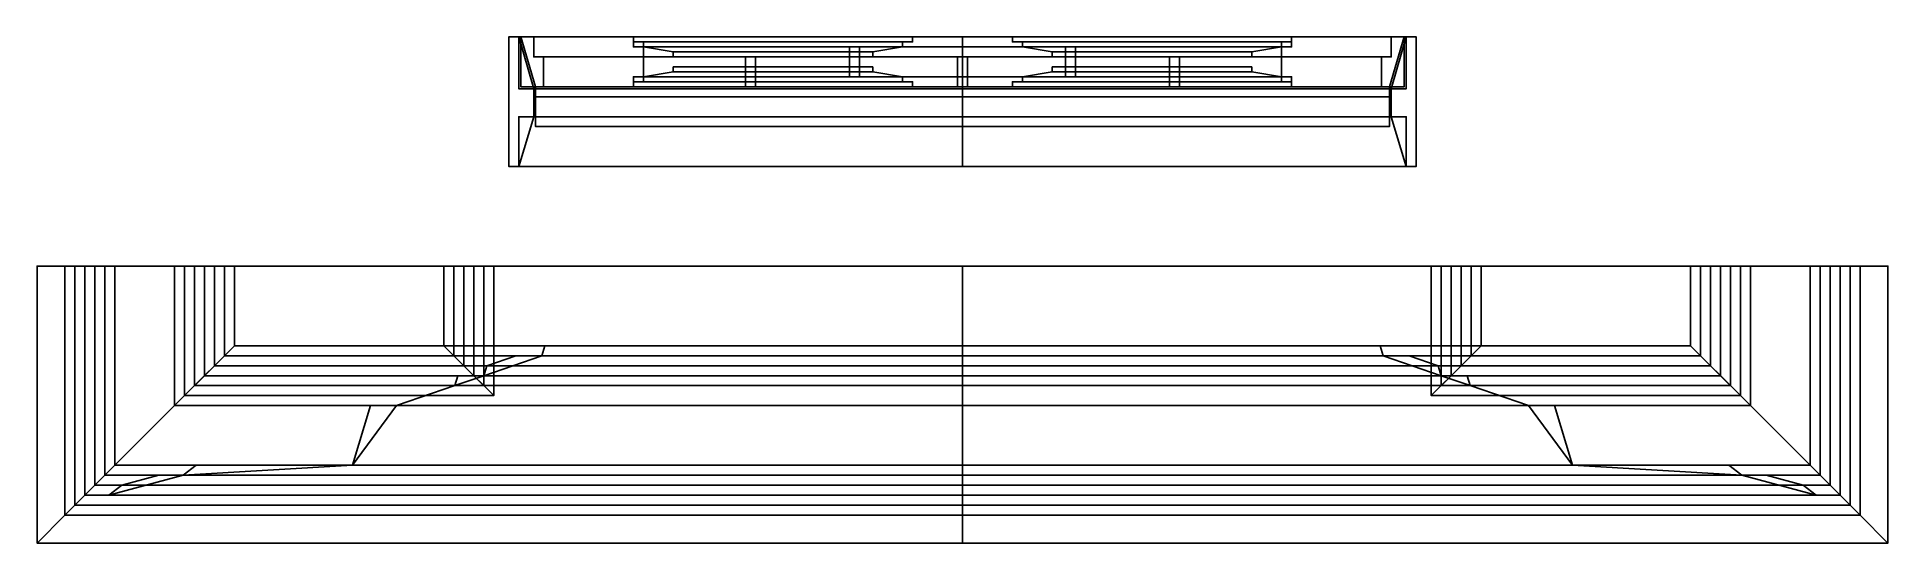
# Model space of a CAD drawing. Extents: x -0.47 to 1.38, y -0.53 to -0.02.
import ezdxf

# ---------------------------------------------------------------- set-up
doc = ezdxf.new("R2010")
doc.units = 0

msp = doc.modelspace()

# ---------------------------------------------------------------- meshes
mesh = msp.add_polyface()
corners = [(-0.335, -0.25, 2.925), (-0.395, -0.25, 2.985), (1.305, -0.25, 2.985), (1.245, -0.25, 2.925), (-0.405, -0.25, 2.995), (1.315, -0.25, 2.995), (-0.275, -0.25, 2.865), (-0.285, -0.25, 2.875), (1.195, -0.25, 2.875), (1.185, -0.25, 2.865), (-0.395, -0.45, 2.925), (-0.335, -0.39, 2.925), (1.245, -0.39, 2.925), (1.305, -0.45, 2.925), (-0.415, -0.25, 3.005), (1.325, -0.25, 3.005), (-0.275, -0.25, 2.675), (1.185, -0.25, 2.675), (-0.395, -0.45, 2.985), (1.305, -0.45, 2.985), (-0.425, -0.25, 3.015), (1.335, -0.25, 3.015), (-0.275, -0.25, 2.665), (1.185, -0.25, 2.665), (-0.405, -0.46, 2.985), (1.315, -0.46, 2.985), (-0.405, -0.46, 2.995), (1.315, -0.46, 2.995), (-0.415, -0.47, 3.005), (1.325, -0.47, 3.005), (-0.445, -0.25, 3.046), (1.355, -0.25, 3.046), (-0.285, -0.34, 2.865), (-0.275, -0.33, 2.865), (1.185, -0.33, 2.865), (1.195, -0.34, 2.865), (-0.275, -0.33, 2.675), (1.185, -0.33, 2.675), (-0.015, -0.25, 2.575), (0.925, -0.25, 2.575), (-0.425, -0.48, 3.005), (1.335, -0.48, 3.005), (-0.473, -0.25, 3.056), (1.383, -0.25, 3.056), (-0.285, -0.34, 2.675), (1.195, -0.34, 2.675), (-0.015, -0.33, 2.575), (0.925, -0.33, 2.575), (1.3109, -0.48, 3.015), (-0.4009, -0.48, 3.015), (1.2365, -0.46, 3.0175), (-0.3265, -0.46, 3.0175), (1.0667, -0.45, 3.0187), (-0.1567, -0.45, 3.0187), (1.0225, -0.39, 3.0262), (-0.1125, -0.39, 3.0262), (0.9642, -0.37, 3.0287), (-0.0542, -0.37, 3.0287), (0.935, -0.36, 3.03), (-0.025, -0.36, 3.03), (0.455, -0.39, 3.2613), (0.455, -0.37, 3.2397), (0.455, -0.45, 3.2721), (-0.1386, -0.39, 3.0262), (0.455, -0.39, 3.2721), (0.8768, -0.34, 3.0325), (0.0333, -0.34, 3.0325), (-0.0512, -0.36, 3.03), (0.455, -0.36, 3.2397), (0.455, -0.36, 3.2288), (0.455, -0.34, 3.2072), (0.0363, -0.33, 3.0338), (0.455, -0.33, 3.2072), (-0.022, -0.35, 3.0313), (0.455, -0.35, 3.2288), (0.455, -0.34, 3.218), (0.0071, -0.34, 3.0325), (0, -0.15, 2.545), (0.455, -0.15, 2.545), (0.455, -0.02, 2.545), (0, -0.02, 2.545), (0.01, -0.15, 0.025), (0.9, -0.15, 0.025), (0.885, -0.1, 0.025), (0.025, -0.1, 0.025), (0.01, -0.15, 2.535), (0.455, -0.15, 2.535), (0.01, -0.1, 2.535), (0.455, -0.1, 2.535), (0.025, -0.072, 2.055), (0.455, -0.072, 2.055), (0.455, -0.1, 2.055), (0.025, -0.1, 2.055), (0.455, -0.1, 2.105), (0.025, -0.1, 2.105), (0.025, -0.1, 2.52), (0.455, -0.1, 2.52), (0.455, -0.07, 2.105), (0.025, -0.07, 2.105), (0.025, -0.07, 2.52), (0.455, -0.07, 2.52)]
mesh.append_faces([[corners[k] for k in face] for face in [(0, 1, 2, 3), (1, 4, 5, 2), (6, 7, 8, 9), (10, 11, 12, 13), (4, 14, 15, 5), (16, 6, 9, 17), (18, 10, 13, 19), (14, 20, 21, 15), (22, 16, 17, 23), (24, 18, 19, 25), (26, 24, 25, 27), (28, 26, 27, 29), (20, 30, 31, 21), (32, 33, 34, 35), (33, 36, 37, 34), (38, 22, 23, 39), (40, 28, 29, 41), (30, 42, 43, 31), (36, 44, 45, 37), (46, 38, 39, 47), (40, 41, 48, 49), (49, 48, 50, 51), (52, 53, 51, 50), (52, 54, 55, 53), (54, 56, 57, 55), (56, 58, 59, 57), (60, 55, 57, 61), (62, 53, 63, 64), (64, 63, 55, 60), (58, 65, 66, 59), (61, 57, 67, 68), (68, 67, 59, 69), (70, 66, 71, 72), (69, 59, 73, 74), (75, 76, 66, 70), (74, 73, 76, 75), (77, 78, 79, 80), (81, 82, 83, 84), (85, 86, 78, 77), (87, 88, 86, 85), (89, 90, 91, 92), (92, 91, 93, 94), (95, 96, 88, 87), (94, 93, 97, 98), (99, 100, 96, 95)]])
mesh = msp.add_polyface()
corners = [(-0.305, -0.25, 2.895), (-0.335, -0.25, 2.915), (1.245, -0.25, 2.915), (1.215, -0.25, 2.895), (-0.335, -0.25, 2.925), (1.245, -0.25, 2.925), (-0.295, -0.25, 2.885), (1.205, -0.25, 2.885), (-0.285, -0.25, 2.875), (1.195, -0.25, 2.875), (-0.315, -0.37, 2.895), (-0.305, -0.36, 2.895), (1.215, -0.36, 2.895), (1.225, -0.37, 2.895), (-0.335, -0.39, 2.915), (1.245, -0.39, 2.915), (-0.335, -0.39, 2.925), (1.245, -0.39, 2.925), (-0.305, -0.36, 2.885), (1.215, -0.36, 2.885), (-0.295, -0.35, 2.885), (1.205, -0.35, 2.885), (-0.285, -0.34, 2.875), (1.195, -0.34, 2.875), (-0.285, -0.34, 2.865), (1.195, -0.34, 2.865), (-0.473, -0.25, 3.056), (-0.473, -0.25, 3.066), (1.383, -0.25, 3.066), (1.383, -0.25, 3.056), (-0.285, -0.34, 2.675), (-0.285, -0.34, 2.665), (1.195, -0.34, 2.665), (1.195, -0.34, 2.675), (-0.275, -0.33, 2.665), (1.185, -0.33, 2.665), (-0.015, -0.33, 2.575), (0.925, -0.33, 2.575), (0.455, -0.25, 3.4504), (0.455, -0.39, 3.2613), (1.0225, -0.39, 3.0262), (1.0486, -0.39, 3.0262), (0.455, -0.39, 3.2721), (1.0667, -0.45, 3.0187), (0.455, -0.45, 3.2721), (0.455, -0.37, 3.2397), (0.9642, -0.37, 3.0287), (0.455, -0.36, 3.2397), (0.9612, -0.36, 3.03), (0.455, -0.36, 3.2288), (0.935, -0.36, 3.03), (0.0363, -0.33, 3.0338), (0.0333, -0.34, 3.0325), (0.8768, -0.34, 3.0325), (0.8737, -0.33, 3.0338), (0.455, -0.35, 3.2288), (0.932, -0.35, 3.0313), (0.455, -0.34, 3.2072), (0.9029, -0.34, 3.0325), (0.455, -0.34, 3.218), (0.455, -0.33, 3.2072), (0.885, -0.072, 0.025), (0.025, -0.072, 0.025), (0.025, -0.1, 0.025), (0.885, -0.1, 0.025), (0.885, -0.072, 2.055), (0.455, -0.072, 2.055), (0.455, -0.072, 2.07), (0.9, -0.072, 2.07), (0.91, -0.15), (0, -0.15), (0, -0.02), (0.91, -0.02), (0.9, -0.15, 0.025), (0.01, -0.15, 0.025), (0.91, -0.02, 2.545), (0.455, -0.02, 2.545), (0.455, -0.15, 2.545), (0.91, -0.15, 2.545), (0.455, -0.15, 2.535), (0.9, -0.15, 2.535), (0.455, -0.1, 2.535), (0.9, -0.1, 2.535), (0.885, -0.1, 2.055), (0.455, -0.1, 2.055), (0.885, -0.1, 2.105), (0.455, -0.1, 2.105), (0.455, -0.1, 2.52), (0.885, -0.1, 2.52), (0.885, -0.07, 2.105), (0.455, -0.07, 2.105), (0.455, -0.07, 2.52), (0.885, -0.07, 2.52), (0.6725, -0.07, 2.115), (0.6625, -0.07, 2.115), (0.6625, -0.07, 2.51), (0.6725, -0.07, 2.51), (0.027, -0.11, 0.027), (0.027, -0.07, 0.027), (0.883, -0.07, 0.027), (0.883, -0.11, 0.027), (0.027, -0.08, 0.075), (0.883, -0.08, 0.075), (0.883, -0.07, 0.075), (0.027, -0.07, 0.075), (0.027, -0.11, 0.045), (0.883, -0.11, 0.045)]
mesh.append_faces([[corners[k] for k in face] for face in [(0, 1, 2, 3), (1, 4, 5, 2), (6, 0, 3, 7), (8, 6, 7, 9), (10, 11, 12, 13), (14, 10, 13, 15), (16, 14, 15, 17), (11, 18, 19, 12), (18, 20, 21, 19), (20, 22, 23, 21), (22, 24, 25, 23), (26, 27, 28, 29), (30, 31, 32, 33), (31, 34, 35, 32), (34, 36, 37, 35), (38, 28, 27), (39, 40, 41, 42), (42, 41, 43, 44), (45, 46, 40, 39), (47, 48, 46, 45), (49, 50, 48, 47), (51, 52, 53, 54), (55, 56, 50, 49), (57, 53, 58, 59), (59, 58, 56, 55), (60, 54, 53, 57), (60, 51, 54), (61, 62, 63, 64), (65, 66, 67, 68), (69, 70, 71, 72), (70, 69, 73, 74), (75, 76, 77, 78), (78, 77, 79, 80), (80, 79, 81, 82), (83, 84, 66, 65), (85, 86, 84, 83), (82, 81, 87, 88), (89, 90, 86, 85), (88, 87, 91, 92), (93, 94, 90, 89), (92, 91, 95, 96), (97, 98, 99, 100), (101, 102, 103, 104), (105, 106, 102, 101), (106, 105, 97, 100)]])
mesh = msp.add_polyface()
corners = [(-0.275, -0.25, 2.575), (-0.015, -0.25, 2.575), (-0.025, -0.25, 2.565), (-0.315, -0.25, 2.565), (-0.015, -0.25, 2.565), (-0.025, -0.25, 2.535), (-0.035, -0.25, 2.535), (-0.055, -0.25, 2.505), (-0.055, -0.25, 2.495), (-0.065, -0.25, 2.495), (-0.065, -0.25, 2.405), (-0.055, -0.25, 2.405), (-0.055, -0.25, 2.395), (-0.065, -0.25, 2.395), (-0.045, -0.25, 0.13), (-0.035, -0.25, 0.13), (-0.035, -0.25, 0.12), (-0.025, -0.25, 0.07), (-0.015, -0.25, 0.07), (-0.015, -0.25), (0.01, -0.072, 0.025), (0.025, -0.072, 0.025), (0.01, -0.02, 0.025), (0.01, -0.02, 2.07), (0, -0.02), (0, -0.02, 2.08), (0.01, -0.072, 2.07), (0.025, -0.072, 2.055), (0.025, -0.02, 2.105), (0, -0.02, 2.545), (0.025, -0.02, 2.52), (0.025, -0.04, 2.52), (0.025, -0.04, 2.105), (0, -0.15), (0, -0.15, 2.08), (0.01, -0.15, 0.025), (0.01, -0.15, 2.08), (0, -0.15, 2.545), (0.01, -0.1, 0.025), (0.01, -0.1, 2.055), (0.01, -0.15, 2.535), (0.025, -0.1, 0.025), (0.025, -0.1, 2.055), (0.01, -0.1, 2.105), (0.01, -0.1, 2.535), (0.025, -0.1, 2.105), (0.025, -0.1, 2.52), (0.025, -0.07, 2.105), (0.025, -0.07, 2.52), (0.035, -0.07, 2.51), (0.035, -0.07, 2.115), (0.2375, -0.07, 2.51), (0.2375, -0.07, 2.115), (0.035, -0.04, 2.51), (0.035, -0.04, 2.115), (0.2375, -0.04, 2.51), (0.2375, -0.04, 2.115), (0.012, -0.02, 0.027), (0.012, -0.07, 0.075), (0.012, -0.07, 2.068), (0.012, -0.02, 2.068), (0.012, -0.07, 0.027), (0.027, -0.07, 0.027), (0.027, -0.07, 0.075), (0.027, -0.11, 0.045), (0.027, -0.08, 0.075), (0.027, -0.11, 0.027), (0.125, -0.07, 0.225), (0.125, -0.07, 0.62), (0.125, -0.07, 0.82), (0.125, -0.07, 1.895), (0.125, -0.02, 0.82), (0.125, -0.02, 1.895), (0.125, -0.02, 0.62), (0.125, -0.02, 0.225)]
mesh.append_faces([[corners[k] for k in face] for face in [(0, 1, 2, 3), (1, 4, 2), (2, 5, 6), (7, 8, 9), (10, 11, 12, 13), (14, 15, 16), (17, 18, 19), (20, 21, 22), (23, 22, 24, 25), (26, 27, 21, 20), (22, 23, 26, 20), (28, 25, 29, 30), (31, 32, 28, 30), (25, 24, 33, 34), (33, 35, 36, 34), (25, 34, 37, 29), (38, 39, 36, 35), (37, 34, 36, 40), (41, 42, 39, 38), (43, 36, 39), (38, 35, 41), (40, 36, 43, 44), (27, 42, 41, 21), (43, 39, 42, 45), (44, 43, 45, 46), (47, 48, 46, 45), (49, 48, 47, 50), (49, 51, 48), (50, 47, 52), (53, 49, 50, 54), (31, 53, 54, 32), (53, 31, 55), (54, 56, 32), (57, 58, 59, 60), (57, 61, 58), (61, 57, 62), (58, 61, 62, 63), (63, 62, 64, 65), (66, 64, 62), (67, 68, 58), (59, 58, 68, 69), (70, 59, 69), (71, 60, 72), (57, 60, 71, 73), (74, 57, 73)]])
mesh = msp.add_polyface()
corners = [(0, -0.02, 2.08), (0.455, -0.02, 2.08), (0.455, -0.02, 2.07), (0.01, -0.02, 2.07), (0.455, -0.072, 2.07), (0.01, -0.072, 2.07), (0.025, -0.02, 2.105), (0.455, -0.02, 2.105), (0.025, -0.04, 2.105), (0.455, -0.04, 2.105), (0, -0.02, 2.545), (0.455, -0.02, 2.545), (0.455, -0.02, 2.52), (0.025, -0.02, 2.52), (0.455, -0.04, 2.52), (0.025, -0.04, 2.52), (0.2375, -0.07, 2.51), (0.035, -0.07, 2.51), (0.035, -0.04, 2.51), (0.2375, -0.04, 2.51), (0.035, -0.07, 2.115), (0.2375, -0.07, 2.115), (0.2375, -0.04, 2.115), (0.035, -0.04, 2.115), (0.2475, -0.04, 2.115), (0.2475, -0.04, 2.51), (0.2475, -0.07, 2.51), (0.2475, -0.07, 2.115), (0.135, -0.06, 1.53), (0.135, -0.06, 1.185), (0.135, -0.03, 1.185), (0.135, -0.03, 1.53), (0.135, -0.06, 0.83), (0.3417, -0.06, 0.83), (0.3417, -0.03, 0.83), (0.135, -0.03, 0.83), (0.3417, -0.06, 1.185), (0.3417, -0.03, 1.185), (0.125, -0.03, 0.82), (0.125, -0.03, 1.895), (0.3417, -0.03, 1.53), (0.3417, -0.06, 1.53), (0.165, -0.055, 0.265), (0.165, -0.055, 0.58), (0.135, -0.06, 0.61), (0.135, -0.06, 0.235), (0.365, -0.055, 0.58), (0.165, -0.05, 0.58), (0.365, -0.05, 0.58), (0.365, -0.05, 0.265), (0.165, -0.05, 0.265), (0.365, -0.055, 0.265), (0.125, -0.02, 0.82), (0.125, -0.02, 1.895), (0.3417, -0.03, 1.175), (0.3417, -0.06, 1.175), (0.135, -0.06, 1.175), (0.135, -0.03, 1.175), (0.135, -0.03, 1.54), (0.3417, -0.03, 1.54), (0.135, -0.06, 1.54), (0.135, -0.03, 1.885), (0.135, -0.06, 1.885), (0.3417, -0.06, 1.54), (0.405, -0.02, 0.62), (0.125, -0.02, 0.62), (0.3417, -0.03, 1.885), (0.3417, -0.06, 1.885), (0.405, -0.025, 0.62), (0.125, -0.025, 0.62), (0.125, -0.02, 0.225), (0.405, -0.02, 0.225), (0.012, -0.02, 0.027), (0.125, -0.025, 0.225), (0.135, -0.025, 0.61), (0.135, -0.025, 0.235), (0.135, -0.03, 0.61), (0.135, -0.03, 0.235), (0.165, -0.035, 0.58), (0.165, -0.035, 0.265), (0.165, -0.04, 0.58), (0.165, -0.04, 0.265)]
mesh.append_faces([[corners[k] for k in face] for face in [(0, 1, 2, 3), (3, 2, 4, 5), (6, 7, 1, 0), (8, 9, 7, 6), (10, 11, 12, 13), (13, 12, 14, 15), (16, 17, 18, 19), (20, 21, 22, 23), (19, 22, 21, 16), (24, 25, 26, 27), (19, 25, 24, 22), (15, 14, 25, 19), (22, 24, 9, 8), (28, 29, 30, 31), (32, 33, 34, 35), (36, 37, 30, 29), (31, 30, 38, 39), (40, 41, 28, 31), (42, 43, 44, 45), (46, 43, 47, 48), (49, 48, 47, 50), (49, 50, 42, 51), (39, 38, 52, 53), (38, 35, 34), (54, 55, 56, 57), (35, 57, 56, 32), (54, 57, 30, 37), (30, 57, 38), (58, 31, 39), (40, 31, 58, 59), (60, 58, 61, 62), (63, 59, 58, 60), (47, 43, 42, 50), (64, 65, 52), (35, 38, 57), (39, 61, 58), (66, 67, 62, 61), (68, 69, 65, 64), (66, 61, 39), (70, 71, 72), (70, 65, 69, 73), (73, 69, 74, 75), (75, 74, 76, 77), (77, 76, 78, 79), (78, 80, 81, 79)]])
mesh = msp.add_polyface()
corners = [(0.025, -0.072, 0.025), (0.885, -0.072, 0.025), (0.9, -0.02, 0.025), (0.01, -0.02, 0.025), (0.91, -0.02), (0, -0.02), (0.46, -0.07, 2.115), (0.6625, -0.07, 2.115), (0.6625, -0.04, 2.115), (0.46, -0.04, 2.115), (0.6625, -0.07, 2.51), (0.46, -0.07, 2.51), (0.46, -0.04, 2.51), (0.6625, -0.04, 2.51), (0.455, -0.04, 2.105), (0.45, -0.04, 2.51), (0.45, -0.04, 2.115), (0.455, -0.04, 2.52), (0.898, -0.07, 2.068), (0.898, -0.02, 2.068), (0.012, -0.02, 2.068), (0.012, -0.07, 2.068), (0.012, -0.02, 0.027), (0.898, -0.02, 0.027), (0.883, -0.07, 0.027), (0.027, -0.07, 0.027), (0.745, -0.05, 0.265), (0.545, -0.05, 0.265), (0.545, -0.055, 0.265), (0.745, -0.055, 0.265), (0.745, -0.05, 0.58), (0.545, -0.05, 0.58), (0.545, -0.055, 0.58), (0.745, -0.055, 0.58), (0.775, -0.06, 0.61), (0.515, -0.06, 0.61), (0.5583, -0.06, 0.83), (0.5583, -0.06, 1.175), (0.5583, -0.03, 1.175), (0.5583, -0.03, 0.83), (0.5683, -0.03, 0.83), (0.5683, -0.03, 1.175), (0.5683, -0.06, 1.175), (0.5683, -0.06, 0.83), (0.785, -0.02, 0.82), (0.125, -0.02, 0.82), (0.125, -0.03, 0.82), (0.785, -0.03, 0.82), (0.5583, -0.03, 1.185), (0.5683, -0.03, 1.185), (0.505, -0.02, 0.62), (0.405, -0.02, 0.62), (0.5583, -0.03, 1.54), (0.5583, -0.06, 1.54), (0.5583, -0.06, 1.885), (0.5583, -0.03, 1.885), (0.5683, -0.06, 1.53), (0.5683, -0.06, 1.185), (0.5683, -0.03, 1.53), (0.5583, -0.03, 1.53), (0.5583, -0.06, 1.185), (0.5583, -0.06, 1.53), (0.785, -0.03, 1.895), (0.125, -0.03, 1.895), (0.125, -0.02, 1.895), (0.785, -0.02, 1.895), (0.5683, -0.03, 1.54), (0.5683, -0.03, 1.885), (0.5683, -0.06, 1.54), (0.5683, -0.06, 1.885), (0.505, -0.02, 0.225), (0.505, -0.025, 0.62), (0.505, -0.025, 0.225), (0.405, -0.02, 0.225), (0.785, -0.025, 0.62), (0.785, -0.02, 0.62), (0.515, -0.025, 0.61), (0.515, -0.025, 0.235), (0.785, -0.02, 0.225), (0.785, -0.025, 0.225), (0.775, -0.025, 0.61), (0.515, -0.03, 0.61), (0.515, -0.03, 0.235), (0.775, -0.025, 0.235), (0.775, -0.03, 0.61), (0.545, -0.035, 0.58), (0.545, -0.035, 0.265), (0.545, -0.04, 0.58), (0.545, -0.04, 0.265)]
mesh.append_faces([[corners[k] for k in face] for face in [(0, 1, 2, 3), (2, 4, 5, 3), (6, 7, 8, 9), (10, 11, 12, 13), (8, 14, 9), (9, 12, 11, 6), (15, 12, 9, 16), (9, 14, 16), (15, 17, 12), (12, 17, 13), (18, 19, 20, 21), (22, 23, 24, 25), (26, 27, 28, 29), (26, 30, 31, 27), (31, 32, 28, 27), (33, 32, 31, 30), (34, 35, 32, 33), (36, 37, 38, 39), (40, 41, 42, 43), (39, 38, 41, 40), (44, 45, 46, 47), (40, 47, 39), (41, 38, 48, 49), (50, 51, 45, 44), (52, 53, 54, 55), (56, 57, 49, 58), (59, 48, 60, 61), (58, 49, 48, 59), (62, 63, 64, 65), (66, 52, 55, 67), (67, 55, 62), (68, 66, 67, 69), (58, 59, 52, 66), (70, 50, 71, 72), (70, 23, 22, 73), (74, 71, 50, 75), (20, 19, 65, 64), (76, 77, 72, 71), (78, 70, 72, 79), (74, 80, 76, 71), (77, 76, 81, 82), (79, 72, 77, 83), (84, 81, 76, 80), (82, 81, 85, 86), (85, 87, 88, 86)]])
mesh = msp.add_polyface()
corners = [(0.2475, -0.07, 2.115), (0.45, -0.07, 2.115), (0.45, -0.04, 2.115), (0.2475, -0.04, 2.115), (0.45, -0.07, 2.51), (0.2475, -0.07, 2.51), (0.2475, -0.04, 2.51), (0.45, -0.04, 2.51), (0.455, -0.04, 2.105), (0.455, -0.04, 2.52), (0.3517, -0.06, 0.83), (0.5583, -0.06, 0.83), (0.5583, -0.03, 0.83), (0.3517, -0.03, 0.83), (0.785, -0.03, 0.82), (0.125, -0.03, 0.82), (0.3517, -0.03, 1.175), (0.3517, -0.06, 1.175), (0.365, -0.055, 0.58), (0.365, -0.05, 0.58), (0.365, -0.05, 0.265), (0.365, -0.055, 0.265), (0.5583, -0.03, 1.175), (0.5583, -0.06, 1.175), (0.3417, -0.03, 0.83), (0.3417, -0.03, 1.175), (0.3417, -0.06, 0.83), (0.3417, -0.06, 1.175), (0.5583, -0.03, 1.885), (0.5583, -0.06, 1.885), (0.3517, -0.06, 1.885), (0.3517, -0.03, 1.885), (0.3517, -0.03, 1.185), (0.5583, -0.03, 1.185), (0.3417, -0.03, 1.185), (0.3417, -0.03, 1.53), (0.3417, -0.06, 1.185), (0.3417, -0.06, 1.53), (0.3517, -0.06, 1.54), (0.3517, -0.03, 1.54), (0.125, -0.03, 1.895), (0.785, -0.03, 1.895), (0.5583, -0.06, 1.185), (0.3517, -0.06, 1.185), (0.405, -0.02, 0.225), (0.405, -0.02, 0.62), (0.505, -0.02, 0.62), (0.505, -0.02, 0.225), (0.3517, -0.03, 1.53), (0.3517, -0.06, 1.53), (0.3417, -0.03, 1.54), (0.3417, -0.06, 1.54), (0.3417, -0.06, 1.885), (0.3417, -0.03, 1.885), (0.5583, -0.06, 1.54), (0.5583, -0.03, 1.54), (0.5583, -0.03, 1.53), (0.5583, -0.06, 1.53), (0.405, -0.025, 0.225), (0.405, -0.025, 0.62), (0.395, -0.025, 0.235), (0.395, -0.025, 0.61), (0.125, -0.02, 0.225), (0.125, -0.025, 0.225), (0.135, -0.025, 0.61), (0.125, -0.025, 0.62), (0.135, -0.025, 0.235), (0.395, -0.03, 0.235), (0.395, -0.03, 0.61), (0.135, -0.03, 0.61), (0.135, -0.03, 0.235), (0.365, -0.035, 0.265), (0.365, -0.035, 0.58), (0.165, -0.035, 0.58), (0.165, -0.035, 0.265), (0.365, -0.04, 0.58), (0.365, -0.04, 0.265), (0.165, -0.04, 0.58), (0.165, -0.04, 0.265)]
mesh.append_faces([[corners[k] for k in face] for face in [(0, 1, 2, 3), (4, 5, 6, 7), (7, 2, 1, 4), (2, 8, 3), (6, 9, 7), (10, 11, 12, 13), (14, 15, 13, 12), (13, 16, 17, 10), (18, 19, 20, 21), (22, 23, 17, 16), (15, 24, 13), (24, 25, 16, 13), (26, 27, 25, 24), (28, 29, 30, 31), (32, 33, 22, 16), (16, 25, 34, 32), (35, 34, 36, 37), (38, 39, 31, 30), (40, 41, 28, 31), (42, 33, 32, 43), (44, 45, 46, 47), (48, 32, 34, 35), (49, 43, 32, 48), (48, 35, 50, 39), (50, 51, 52, 53), (54, 55, 39, 38), (39, 50, 53, 31), (31, 53, 40), (56, 57, 49, 48), (58, 59, 45, 44), (39, 55, 56, 48), (59, 58, 60, 61), (44, 62, 63, 58), (64, 65, 59, 61), (66, 60, 58, 63), (67, 68, 61, 60), (68, 69, 64, 61), (60, 66, 70, 67), (71, 72, 68, 67), (72, 73, 69, 68), (67, 70, 74, 71), (75, 72, 71, 76), (75, 77, 73, 72), (71, 74, 78, 76), (78, 77, 75, 76)]])
mesh = msp.add_polyface()
corners = [(0.9, -0.072, 2.07), (0.455, -0.072, 2.07), (0.455, -0.02, 2.07), (0.9, -0.02, 2.07), (0.455, -0.02, 2.08), (0.91, -0.02, 2.08), (0.455, -0.02, 2.105), (0.885, -0.02, 2.105), (0.455, -0.04, 2.105), (0.885, -0.04, 2.105), (0.885, -0.02, 2.52), (0.455, -0.02, 2.52), (0.455, -0.02, 2.545), (0.91, -0.02, 2.545), (0.885, -0.04, 2.52), (0.455, -0.04, 2.52), (0.6725, -0.07, 2.51), (0.6725, -0.04, 2.51), (0.875, -0.04, 2.51), (0.875, -0.07, 2.51), (0.6725, -0.04, 2.115), (0.6725, -0.07, 2.115), (0.875, -0.07, 2.115), (0.875, -0.04, 2.115), (0.6625, -0.04, 2.51), (0.6625, -0.04, 2.115), (0.6625, -0.07, 2.115), (0.6625, -0.07, 2.51), (0.745, -0.055, 0.58), (0.745, -0.05, 0.58), (0.745, -0.05, 0.265), (0.745, -0.055, 0.265), (0.775, -0.03, 1.53), (0.775, -0.03, 1.185), (0.775, -0.06, 1.185), (0.775, -0.06, 1.53), (0.775, -0.03, 0.83), (0.5683, -0.03, 0.83), (0.5683, -0.06, 0.83), (0.775, -0.06, 0.83), (0.785, -0.03, 1.895), (0.785, -0.03, 0.82), (0.5683, -0.03, 1.185), (0.5683, -0.06, 1.185), (0.5683, -0.06, 1.53), (0.5683, -0.03, 1.53), (0.5683, -0.06, 1.175), (0.5683, -0.03, 1.175), (0.775, -0.03, 1.175), (0.775, -0.06, 1.175), (0.785, -0.02, 1.895), (0.785, -0.02, 0.82), (0.775, -0.03, 1.54), (0.5683, -0.03, 1.54), (0.5683, -0.06, 1.54), (0.775, -0.06, 1.54), (0.775, -0.06, 1.885), (0.775, -0.03, 1.885), (0.505, -0.02, 0.62), (0.785, -0.02, 0.62), (0.5683, -0.06, 1.885), (0.5683, -0.03, 1.885), (0.505, -0.02, 0.225), (0.785, -0.02, 0.225), (0.898, -0.02, 0.027), (0.775, -0.025, 0.235), (0.775, -0.025, 0.61), (0.785, -0.025, 0.62), (0.785, -0.025, 0.225), (0.515, -0.025, 0.235), (0.515, -0.03, 0.235), (0.775, -0.03, 0.235), (0.775, -0.03, 0.61), (0.745, -0.035, 0.58), (0.545, -0.035, 0.58), (0.515, -0.03, 0.61), (0.545, -0.035, 0.265), (0.745, -0.035, 0.265), (0.745, -0.04, 0.58), (0.545, -0.04, 0.58), (0.545, -0.04, 0.265), (0.745, -0.04, 0.265)]
mesh.append_faces([[corners[k] for k in face] for face in [(0, 1, 2, 3), (3, 2, 4, 5), (5, 4, 6, 7), (7, 6, 8, 9), (10, 11, 12, 13), (14, 15, 11, 10), (16, 17, 18, 19), (20, 21, 22, 23), (24, 25, 26, 27), (20, 17, 16, 21), (24, 17, 20, 25), (17, 24, 15, 14), (9, 8, 25, 20), (28, 29, 30, 31), (32, 33, 34, 35), (36, 37, 38, 39), (40, 41, 33, 32), (42, 43, 34, 33), (44, 45, 32, 35), (46, 47, 48, 49), (39, 49, 48, 36), (37, 36, 41), (50, 51, 41, 40), (48, 33, 41), (52, 40, 32), (42, 33, 48, 47), (53, 52, 32, 45), (53, 54, 55, 52), (52, 55, 56, 57), (36, 48, 41), (58, 51, 59), (60, 61, 57, 56), (52, 57, 40), (57, 61, 40), (62, 63, 64), (65, 66, 67, 68), (65, 69, 70, 71), (71, 72, 66, 65), (73, 74, 75, 72), (71, 70, 76, 77), (77, 73, 72, 71), (78, 79, 74, 73), (80, 79, 78, 81), (77, 76, 80, 81), (78, 73, 77, 81)]])
mesh = msp.add_polyface()
corners = [(1.215, -0.25, 2.525), (1.195, -0.25, 2.505), (0.965, -0.25, 2.505), (0.945, -0.25, 2.525), (0.965, -0.25, 2.495), (0.975, -0.25, 2.495), (0.965, -0.25, 2.405), (0.975, -0.25, 2.405), (0.975, -0.25, 2.395), (0.965, -0.25, 2.395), (1.205, -0.25, 0.13), (1.215, -0.25, 0.12), (0.945, -0.25, 0.12), (0.955, -0.25, 0.13), (0.945, -0.25, 0.13), (0.925, -0.25, 0.07), (0.935, -0.25, 0.07), (0.925, -0.25), (0.9, -0.072, 0.025), (0.9, -0.02, 0.025), (0.885, -0.072, 0.025), (0.9, -0.072, 2.07), (0.9, -0.02, 2.07), (0.885, -0.072, 2.055), (0.91, -0.02, 2.08), (0.91, -0.02), (0.885, -0.02, 2.105), (0.885, -0.02, 2.52), (0.91, -0.02, 2.545), (0.885, -0.04, 2.105), (0.885, -0.04, 2.52), (0.91, -0.15, 2.08), (0.91, -0.15), (0.9, -0.15, 2.08), (0.9, -0.15, 0.025), (0.91, -0.15, 2.545), (0.9, -0.1, 2.055), (0.9, -0.1, 0.025), (0.9, -0.15, 2.535), (0.885, -0.1, 0.025), (0.9, -0.1, 2.105), (0.885, -0.1, 2.055), (0.9, -0.1, 2.535), (0.885, -0.1, 2.105), (0.885, -0.1, 2.52), (0.885, -0.07, 2.52), (0.885, -0.07, 2.105), (0.875, -0.07, 2.51), (0.875, -0.07, 2.115), (0.6725, -0.07, 2.51), (0.875, -0.04, 2.51), (0.875, -0.04, 2.115), (0.6725, -0.07, 2.115), (0.6725, -0.04, 2.51), (0.6725, -0.04, 2.115), (0.898, -0.07, 0.075), (0.898, -0.02, 0.027), (0.898, -0.02, 2.068), (0.898, -0.07, 2.068), (0.898, -0.07, 0.027), (0.883, -0.07, 0.027), (0.883, -0.07, 0.075), (0.883, -0.08, 0.075), (0.883, -0.11, 0.045), (0.883, -0.11, 0.027), (0.785, -0.07, 0.62), (0.785, -0.07, 0.225), (0.785, -0.07, 0.82), (0.785, -0.07, 1.895), (0.785, -0.02, 0.82), (0.785, -0.02, 1.895), (0.785, -0.02, 0.62), (0.785, -0.02, 0.225), (0.785, -0.025, 0.225), (0.785, -0.025, 0.62)]
mesh.append_faces([[corners[k] for k in face] for face in [(0, 1, 2, 3), (4, 2, 5), (6, 7, 8, 9), (10, 11, 12, 13), (14, 13, 12), (15, 16, 17), (18, 19, 20), (21, 22, 19, 18), (18, 20, 23, 21), (22, 24, 25, 19), (24, 26, 27, 28), (29, 30, 27, 26), (31, 32, 25, 24), (33, 34, 32, 31), (35, 31, 24, 28), (34, 33, 36, 37), (38, 33, 31, 35), (37, 39, 34), (40, 36, 33), (37, 36, 41, 39), (42, 40, 33, 38), (43, 41, 36, 40), (23, 20, 39, 41), (44, 43, 40, 42), (43, 44, 45, 46), (46, 45, 47, 48), (47, 45, 49), (47, 50, 51, 48), (48, 52, 46), (30, 29, 51, 50), (50, 53, 30), (51, 29, 54), (55, 56, 57, 58), (59, 56, 55), (56, 59, 60), (61, 60, 59, 55), (62, 63, 60, 61), (64, 60, 63), (65, 66, 55), (65, 55, 58, 67), (58, 68, 67), (69, 70, 57), (69, 57, 56, 71), (71, 56, 72), (73, 74, 71, 72)]])
mesh = msp.add_polyface()
corners = [(0.01, -0.072, 2.07), (0.455, -0.072, 2.07), (0.455, -0.072, 2.055), (0.025, -0.072, 2.055), (0.455, -0.07, 2.105), (0.2475, -0.07, 2.115), (0.2375, -0.07, 2.115), (0.025, -0.07, 2.105), (0.2375, -0.07, 2.51), (0.2475, -0.07, 2.51), (0.455, -0.07, 2.52), (0.025, -0.07, 2.52), (0.45, -0.07, 2.115), (0.45, -0.07, 2.51), (0.785, -0.07, 0.82), (0.125, -0.07, 0.82), (0.405, -0.07, 0.62), (0.505, -0.07, 0.62), (0.405, -0.07, 0.225), (0.405, -0.065, 0.62), (0.405, -0.065, 0.225), (0.027, -0.07, 0.075), (0.125, -0.07, 0.225), (0.012, -0.07, 0.075), (0.125, -0.07, 0.62), (0.125, -0.065, 0.62), (0.395, -0.065, 0.61), (0.395, -0.065, 0.235), (0.125, -0.065, 0.225), (0.125, -0.06, 0.82), (0.785, -0.06, 0.82), (0.5583, -0.06, 0.83), (0.3517, -0.06, 0.83), (0.125, -0.07, 1.895), (0.125, -0.06, 1.895), (0.135, -0.065, 0.61), (0.395, -0.06, 0.61), (0.395, -0.06, 0.235), (0.135, -0.065, 0.235), (0.3417, -0.06, 0.83), (0.135, -0.06, 1.185), (0.135, -0.06, 1.53), (0.135, -0.06, 0.61), (0.365, -0.055, 0.58), (0.365, -0.055, 0.265), (0.135, -0.06, 0.235), (0.3517, -0.06, 1.175), (0.3417, -0.06, 1.175), (0.135, -0.06, 0.83), (0.135, -0.06, 1.175), (0.135, -0.06, 1.54), (0.785, -0.06, 1.895), (0.3517, -0.06, 1.885), (0.5583, -0.06, 1.885), (0.165, -0.055, 0.58), (0.165, -0.055, 0.265), (0.3517, -0.06, 1.185), (0.3417, -0.06, 1.185), (0.135, -0.06, 1.885), (0.3417, -0.06, 1.54), (0.3417, -0.06, 1.53), (0.3417, -0.06, 1.885), (0.5583, -0.06, 1.185), (0.5583, -0.06, 1.175), (0.3517, -0.06, 1.53), (0.3517, -0.06, 1.54), (0.5583, -0.06, 1.54), (0.5583, -0.06, 1.53)]
mesh.append_faces([[corners[k] for k in face] for face in [(0, 1, 2, 3), (4, 5, 6, 7), (8, 9, 10, 11), (12, 5, 4), (9, 8, 6, 5), (13, 10, 9), (14, 15, 16, 17), (18, 16, 19, 20), (21, 18, 22, 23), (16, 15, 24), (16, 24, 25, 19), (26, 27, 20, 19), (20, 28, 22, 18), (29, 30, 31, 32), (33, 15, 29, 34), (28, 25, 24, 22), (19, 25, 35, 26), (27, 26, 36, 37), (38, 28, 20, 27), (32, 39, 29), (34, 29, 40, 41), (38, 35, 25, 28), (26, 35, 42, 36), (37, 36, 43, 44), (37, 45, 38, 27), (32, 46, 47, 39), (39, 48, 29), (49, 40, 29), (50, 34, 41), (51, 34, 52, 53), (45, 42, 35, 38), (36, 42, 54, 43), (44, 55, 45, 37), (47, 46, 56, 57), (48, 49, 29), (57, 40, 49, 47), (58, 34, 50), (59, 50, 41, 60), (61, 52, 34), (62, 56, 46, 63), (60, 57, 56, 64), (61, 34, 58), (60, 64, 65, 59), (52, 61, 59, 65), (66, 65, 64, 67)]])
mesh = msp.add_polyface()
corners = [(0.6725, -0.07, 2.51), (0.6625, -0.07, 2.51), (0.6625, -0.07, 2.115), (0.6725, -0.07, 2.115), (0.46, -0.07, 2.115), (0.455, -0.07, 2.105), (0.45, -0.07, 2.115), (0.45, -0.07, 2.51), (0.46, -0.07, 2.51), (0.455, -0.07, 2.52), (0.745, -0.055, 0.265), (0.545, -0.055, 0.265), (0.515, -0.06, 0.235), (0.775, -0.06, 0.235), (0.545, -0.055, 0.58), (0.515, -0.06, 0.61), (0.515, -0.065, 0.235), (0.775, -0.065, 0.235), (0.775, -0.06, 0.61), (0.745, -0.055, 0.58), (0.515, -0.065, 0.61), (0.785, -0.065, 0.225), (0.505, -0.065, 0.225), (0.775, -0.065, 0.61), (0.505, -0.065, 0.62), (0.785, -0.065, 0.62), (0.505, -0.07, 0.225), (0.785, -0.07, 0.225), (0.505, -0.07, 0.62), (0.785, -0.07, 0.62), (0.883, -0.07, 0.075), (0.898, -0.07, 0.075), (0.405, -0.07, 0.62), (0.405, -0.07, 0.225), (0.027, -0.07, 0.075), (0.785, -0.07, 0.82), (0.785, -0.06, 0.82), (0.125, -0.06, 0.82), (0.125, -0.07, 0.82), (0.785, -0.07, 1.895), (0.785, -0.06, 1.895), (0.125, -0.07, 1.895), (0.898, -0.07, 2.068), (0.012, -0.07, 2.068), (0.5683, -0.06, 0.83), (0.5583, -0.06, 0.83), (0.125, -0.06, 1.895), (0.775, -0.06, 1.53), (0.775, -0.06, 1.185), (0.5683, -0.06, 1.175), (0.5583, -0.06, 1.175), (0.775, -0.06, 0.83), (0.775, -0.06, 1.175), (0.775, -0.06, 1.54), (0.5683, -0.06, 1.185), (0.5583, -0.06, 1.185), (0.5683, -0.06, 1.885), (0.5583, -0.06, 1.885), (0.5683, -0.06, 1.54), (0.5683, -0.06, 1.53), (0.775, -0.06, 1.885), (0.5583, -0.06, 1.53), (0.5583, -0.06, 1.54)]
mesh.append_faces([[corners[k] for k in face] for face in [(0, 1, 2, 3), (4, 5, 2), (4, 6, 5), (7, 8, 9), (8, 1, 9), (8, 7, 6, 4), (10, 11, 12, 13), (11, 14, 15, 12), (13, 12, 16, 17), (13, 18, 19, 10), (12, 15, 20, 16), (21, 17, 16, 22), (17, 23, 18, 13), (23, 20, 15, 18), (24, 22, 16, 20), (21, 25, 23, 17), (21, 22, 26, 27), (20, 23, 25, 24), (22, 24, 28, 26), (27, 29, 25, 21), (30, 31, 27, 26), (29, 28, 24, 25), (26, 28, 32, 33), (34, 30, 26, 33), (28, 29, 35), (36, 37, 38, 35), (35, 39, 40, 36), (41, 39, 42, 43), (44, 45, 36), (39, 41, 46, 40), (47, 48, 36, 40), (44, 49, 50, 45), (44, 36, 51), (52, 36, 48), (53, 47, 40), (50, 49, 54, 55), (51, 36, 52), (56, 40, 57), (48, 54, 49, 52), (53, 58, 59, 47), (53, 40, 60), (61, 55, 54, 59), (56, 60, 40), (56, 57, 62, 58), (61, 59, 58, 62)]])
mesh = msp.add_polyface()
corners = [(-0.305, -0.25, 2.895), (-0.315, -0.25, 2.895), (-0.335, -0.25, 2.915), (-0.315, -0.37, 2.895), (-0.305, -0.36, 2.895), (-0.335, -0.39, 2.915), (-0.335, -0.39, 2.925), (-0.335, -0.25, 2.925), (-0.295, -0.25, 2.885), (-0.305, -0.25, 2.885), (-0.305, -0.36, 2.885), (-0.395, -0.45, 2.925), (-0.395, -0.25, 2.925), (-0.395, -0.25, 2.985), (-0.295, -0.35, 2.885), (-0.285, -0.25, 2.875), (-0.285, -0.34, 2.875), (-0.395, -0.45, 2.985), (-0.405, -0.25, 2.985), (-0.405, -0.25, 2.995), (-0.405, -0.46, 2.985), (-0.405, -0.46, 2.995), (-0.415, -0.47, 3.005), (-0.415, -0.25, 3.005), (-0.425, -0.48, 3.005), (-0.425, -0.25, 3.005), (-0.425, -0.25, 3.015), (-0.425, -0.48, 3.015), (-0.435, -0.25, 3.021), (-0.445, -0.25, 3.046), (-0.435, -0.49, 3.021), (-0.4009, -0.48, 3.015), (-0.445, -0.5, 3.046), (-0.473, -0.25, 3.056), (-0.473, -0.528, 3.056), (-0.473, -0.528, 3.066), (-0.473, -0.25, 3.066), (-0.275, -0.33, 2.575), (-0.275, -0.25, 2.575), (-0.325, -0.25, 2.575), (-0.325, -0.38, 2.575), (-0.315, -0.25, 2.565), (-0.325, -0.25, 2.565), (-0.3878, -0.47, 3.0162), (-0.3265, -0.46, 3.0175), (-0.3507, -0.46, 3.0175), (-0.325, -0.38, 2.565), (-0.305, -0.25, 2.535), (-0.315, -0.25, 2.535), (-0.315, -0.37, 2.565), (-0.305, -0.25, 2.525), (-0.305, -0.36, 2.525), (-0.305, -0.36, 2.535), (-0.315, -0.37, 2.535), (-0.285, -0.25, 2.505), (-0.285, -0.34, 2.505), (-0.275, -0.25, 2.395), (-0.295, -0.25, 0.13), (-0.295, -0.35, 0.13), (-0.275, -0.33, 2.395), (-0.305, -0.25, 0.13), (-0.305, -0.36, 0.13), (-0.305, -0.25, 0.12), (-0.305, -0.36, 0.12), (-0.325, -0.25, 0.1), (-0.325, -0.38, 0.1), (-0.325, -0.25, 0.08), (-0.325, -0.38, 0.08), (-0.315, -0.25, 0.07), (-0.315, -0.37, 0.07), (-0.325, -0.25, 0.07), (-0.325, -0.38, 0.07), (-0.325, -0.25), (-0.325, -0.38)]
mesh.append_faces([[corners[k] for k in face] for face in [(0, 1, 2), (3, 1, 0, 4), (5, 2, 1, 3), (2, 5, 6, 7), (8, 9, 0), (4, 0, 9, 10), (11, 12, 7, 6), (7, 12, 13), (10, 9, 8, 14), (14, 8, 15, 16), (17, 13, 12, 11), (13, 18, 19), (20, 18, 13, 17), (21, 19, 18, 20), (22, 23, 19, 21), (24, 25, 23, 22), (23, 25, 26), (27, 26, 25, 24), (26, 28, 29), (30, 28, 26, 27), (27, 24, 31), (32, 29, 28, 30), (33, 29, 32, 34), (35, 36, 33, 34), (37, 38, 39, 40), (39, 38, 41, 42), (43, 31, 44, 45), (39, 42, 46, 40), (41, 47, 48), (42, 41, 49, 46), (47, 50, 51, 52), (48, 47, 52, 53), (41, 48, 53, 49), (50, 54, 55, 51), (56, 57, 58, 59), (57, 60, 61, 58), (62, 60, 57), (60, 62, 63, 61), (62, 64, 65, 63), (66, 67, 65, 64), (66, 68, 69, 67), (70, 71, 69, 68), (72, 70, 68), (70, 72, 73, 71)]])
mesh = msp.add_polyface()
corners = [(-0.015, -0.25, 2.575), (-0.015, -0.33, 2.575), (-0.015, -0.38, 2.565), (-0.425, -0.48, 3.015), (0.455, -0.48, 3.3795), (0.455, -0.49, 3.3897), (-0.435, -0.49, 3.021), (-0.4009, -0.48, 3.015), (0.455, -0.48, 3.3695), (0.455, -0.5, 3.4188), (-0.445, -0.5, 3.046), (0.455, -0.528, 3.4404), (-0.473, -0.528, 3.056), (-0.015, -0.38, 2.575), (-0.015, -0.25, 2.565), (-0.3878, -0.47, 3.0162), (0.455, -0.47, 3.3654), (0.455, -0.528, 3.4504), (-0.473, -0.528, 3.066), (0.455, -0.25, 3.4504), (-0.473, -0.25, 3.066), (-0.325, -0.38, 2.575), (-0.275, -0.33, 2.575), (-0.025, -0.25, 2.565), (-0.025, -0.37, 2.565), (-0.3507, -0.46, 3.0175), (0.455, -0.46, 3.3512), (-0.3265, -0.46, 3.0175), (0.455, -0.46, 3.3412), (-0.025, -0.25, 2.535), (-0.025, -0.37, 2.535), (-0.035, -0.25, 2.535), (-0.035, -0.36, 2.535), (-0.035, -0.25, 2.525), (-0.035, -0.36, 2.525), (-0.1386, -0.39, 3.0262), (-0.1567, -0.45, 3.0187), (-0.1125, -0.39, 3.0262), (-0.3135, -0.45, 3.0187), (0.455, -0.45, 3.3371), (0.455, -0.45, 3.2721), (-0.055, -0.25, 2.505), (-0.055, -0.34, 2.505), (-0.055, -0.25, 2.495), (-0.055, -0.34, 2.495), (-0.0512, -0.36, 3.03), (-0.0542, -0.37, 3.0287), (-0.025, -0.36, 3.03), (-0.065, -0.33, 2.495), (-0.065, -0.25, 2.495), (-0.065, -0.25, 2.405), (-0.065, -0.33, 2.405), (-0.022, -0.35, 3.0313), (0.0333, -0.34, 3.0325), (0.0071, -0.34, 3.0325), (-0.275, -0.33, 2.495), (-0.285, -0.34, 2.495), (-0.275, -0.33, 2.405), (-0.055, -0.34, 2.405), (-0.055, -0.25, 2.405), (-0.055, -0.25, 2.395), (-0.055, -0.34, 2.395), (-0.065, -0.33, 2.395), (-0.065, -0.25, 2.395), (-0.045, -0.25, 0.13), (-0.045, -0.35, 0.13), (-0.285, -0.34, 2.395), (-0.285, -0.34, 2.405), (-0.275, -0.33, 2.395), (-0.035, -0.25, 0.13), (-0.035, -0.36, 0.13), (-0.295, -0.35, 0.13), (-0.305, -0.36, 0.13), (-0.035, -0.25, 0.12), (-0.035, -0.36, 0.12), (-0.015, -0.25, 0.1), (-0.015, -0.38, 0.1), (-0.305, -0.36, 0.12), (-0.325, -0.38, 0.1), (-0.015, -0.25, 0.08), (-0.015, -0.38, 0.08), (-0.325, -0.38, 0.08), (-0.025, -0.25, 0.07), (-0.025, -0.37, 0.07), (-0.015, -0.38, 0.07), (-0.015, -0.25, 0.07), (-0.015, -0.25), (-0.015, -0.38)]
mesh.append_faces([[corners[k] for k in face] for face in [(0, 1, 2), (3, 4, 5, 6), (4, 3, 7, 8), (6, 5, 9, 10), (10, 9, 11, 12), (1, 13, 2), (2, 14, 0), (8, 7, 15, 16), (11, 17, 18, 12), (19, 20, 18, 17), (21, 13, 1, 22), (23, 14, 2, 24), (16, 15, 25, 26), (26, 25, 27, 28), (29, 23, 24, 30), (31, 29, 30, 32), (33, 31, 32, 34), (35, 36, 37), (28, 27, 38, 39), (39, 38, 36, 40), (41, 33, 34, 42), (43, 41, 42, 44), (45, 46, 47), (43, 44, 48, 49), (50, 49, 48, 51), (52, 47, 53, 54), (55, 48, 44, 56), (55, 57, 51, 48), (51, 58, 59, 50), (60, 59, 58, 61), (60, 61, 62, 63), (64, 63, 62, 65), (66, 61, 58, 67), (68, 62, 61, 66), (69, 64, 65, 70), (70, 65, 71, 72), (73, 69, 70, 74), (75, 73, 74, 76), (74, 70, 72, 77), (76, 74, 77, 78), (79, 75, 76, 80), (80, 76, 78, 81), (82, 79, 80, 83), (83, 84, 85, 82), (86, 85, 84, 87)]])
mesh = msp.add_polyface()
corners = [(-0.285, -0.34, 2.875), (-0.285, -0.25, 2.875), (-0.285, -0.25, 2.865), (-0.285, -0.34, 2.865), (-0.275, -0.25, 2.865), (-0.275, -0.33, 2.865), (-0.275, -0.33, 2.675), (-0.275, -0.25, 2.675), (-0.285, -0.34, 2.675), (-0.285, -0.25, 2.675), (-0.275, -0.25, 2.665), (-0.285, -0.25, 2.665), (-0.285, -0.34, 2.665), (-0.275, -0.33, 2.665), (-0.015, -0.25, 2.575), (-0.275, -0.25, 2.575), (-0.275, -0.33, 2.575), (-0.015, -0.33, 2.575), (-0.025, -0.25, 2.565), (-0.035, -0.25, 2.535), (-0.305, -0.25, 2.535), (-0.315, -0.25, 2.565), (-0.305, -0.25, 2.525), (-0.035, -0.25, 2.525), (-0.015, -0.38, 2.565), (-0.015, -0.38, 2.575), (-0.325, -0.38, 2.575), (-0.325, -0.38, 2.565), (-0.3135, -0.45, 3.0187), (-0.3265, -0.46, 3.0175), (-0.1567, -0.45, 3.0187), (-0.315, -0.37, 2.565), (-0.025, -0.37, 2.565), (-0.285, -0.25, 2.505), (-0.055, -0.25, 2.505), (-0.025, -0.37, 2.535), (-0.315, -0.37, 2.535), (-0.305, -0.36, 2.535), (-0.035, -0.36, 2.535), (-0.035, -0.36, 2.525), (-0.305, -0.36, 2.525), (-0.065, -0.25, 2.495), (-0.275, -0.25, 2.495), (-0.285, -0.25, 2.495), (-0.285, -0.34, 2.495), (-0.285, -0.34, 2.505), (-0.055, -0.34, 2.505), (-0.275, -0.25, 2.405), (-0.065, -0.25, 2.405), (-0.275, -0.33, 2.495), (-0.055, -0.34, 2.495), (-0.275, -0.33, 2.405), (-0.275, -0.25, 2.395), (-0.065, -0.25, 2.395), (-0.285, -0.25, 2.405), (-0.285, -0.34, 2.405), (-0.285, -0.25, 2.395), (-0.295, -0.25, 0.13), (-0.045, -0.25, 0.13), (-0.285, -0.34, 2.395), (-0.065, -0.33, 2.405), (-0.055, -0.34, 2.405), (-0.275, -0.33, 2.395), (-0.305, -0.25, 0.12), (-0.035, -0.25, 0.12), (-0.295, -0.35, 0.13), (-0.045, -0.35, 0.13), (-0.065, -0.33, 2.395), (-0.325, -0.25, 0.1), (-0.015, -0.25, 0.1), (-0.325, -0.25, 0.08), (-0.015, -0.25, 0.08), (-0.315, -0.25, 0.07), (-0.025, -0.25, 0.07), (-0.015, -0.25), (-0.325, -0.25), (-0.325, -0.38, 0.08), (-0.315, -0.37, 0.07), (-0.025, -0.37, 0.07), (-0.015, -0.38, 0.08), (-0.015, -0.38), (-0.325, -0.38), (-0.325, -0.38, 0.07), (-0.015, -0.38, 0.07)]
mesh.append_faces([[corners[k] for k in face] for face in [(0, 1, 2, 3), (4, 2, 1), (3, 2, 4, 5), (6, 5, 4, 7), (8, 6, 7, 9), (9, 7, 10, 11), (12, 8, 9, 11), (13, 12, 11, 10), (14, 15, 10), (16, 13, 10, 15), (13, 16, 17), (18, 19, 20, 21), (22, 20, 19, 23), (24, 25, 26, 27), (28, 29, 30), (31, 32, 24, 27), (33, 22, 23, 34), (35, 32, 31, 36), (37, 38, 35, 36), (39, 38, 37, 40), (41, 42, 33, 34), (33, 43, 44, 45), (40, 45, 46, 39), (47, 42, 41, 48), (42, 43, 33), (49, 44, 43, 42), (46, 45, 44, 50), (42, 47, 51, 49), (52, 47, 48, 53), (54, 55, 51, 47), (52, 56, 54, 47), (57, 52, 53, 58), (56, 59, 55, 54), (60, 51, 55, 61), (62, 59, 56, 52), (63, 57, 58, 64), (62, 65, 66, 67), (68, 63, 64, 69), (70, 68, 69, 71), (72, 70, 71, 73), (74, 75, 72, 73), (76, 77, 78, 79), (80, 81, 75, 74), (78, 77, 82, 83), (82, 81, 80, 83)]])
mesh = msp.add_polyface()
corners = [(0.925, -0.25, 2.575), (1.185, -0.25, 2.575), (1.225, -0.25, 2.565), (0.935, -0.25, 2.565), (0.925, -0.33, 2.575), (0.925, -0.25, 2.565), (0.455, -0.528, 3.4404), (0.455, -0.5, 3.4188), (1.355, -0.5, 3.046), (1.383, -0.528, 3.056), (1.345, -0.49, 3.021), (0.455, -0.49, 3.3897), (0.455, -0.48, 3.3795), (1.335, -0.48, 3.015), (0.455, -0.48, 3.3695), (1.3109, -0.48, 3.015), (0.945, -0.25, 2.535), (1.215, -0.25, 2.535), (0.925, -0.38, 2.575), (1.383, -0.25, 3.066), (0.455, -0.25, 3.4504), (0.455, -0.528, 3.4504), (1.383, -0.528, 3.066), (0.455, -0.47, 3.3654), (1.2978, -0.47, 3.0162), (1.235, -0.38, 2.575), (1.185, -0.33, 2.575), (0.935, -0.25, 2.535), (1.215, -0.25, 2.525), (0.945, -0.25, 2.525), (0.935, -0.37, 2.565), (0.925, -0.38, 2.565), (0.455, -0.46, 3.3412), (1.2365, -0.46, 3.0175), (1.2607, -0.46, 3.0175), (0.455, -0.46, 3.3512), (1.235, -0.38, 2.565), (1.225, -0.37, 2.565), (0.945, -0.36, 2.535), (0.935, -0.37, 2.535), (0.945, -0.36, 2.525), (0.455, -0.45, 3.3371), (1.2235, -0.45, 3.0187), (1.0486, -0.39, 3.0262), (1.0225, -0.39, 3.0262), (1.0667, -0.45, 3.0187), (0.455, -0.45, 3.2721), (1.225, -0.37, 2.535), (0.965, -0.25, 2.505), (0.965, -0.34, 2.505), (0.965, -0.25, 2.495), (0.965, -0.34, 2.495), (0.9612, -0.36, 3.03), (0.935, -0.36, 3.03), (0.9642, -0.37, 3.0287), (0.975, -0.25, 2.495), (0.975, -0.25, 2.405), (0.975, -0.33, 2.405), (0.975, -0.33, 2.495), (0.9029, -0.34, 3.0325), (0.8768, -0.34, 3.0325), (0.932, -0.35, 3.0313), (0.965, -0.34, 2.405), (0.965, -0.25, 2.405), (0.975, -0.25, 2.395), (0.955, -0.25, 0.13), (0.955, -0.35, 0.13), (0.975, -0.33, 2.395), (0.965, -0.34, 2.395), (0.965, -0.25, 2.395), (0.945, -0.25, 0.13), (0.945, -0.36, 0.13), (0.945, -0.25, 0.12), (0.925, -0.25, 0.1), (0.925, -0.38, 0.1), (0.945, -0.36, 0.12), (0.925, -0.25, 0.08), (0.925, -0.38, 0.08), (0.935, -0.25, 0.07), (0.935, -0.37, 0.07), (0.925, -0.38, 0.07), (0.925, -0.25, 0.07), (0.925, -0.25), (0.925, -0.38)]
mesh.append_faces([[corners[k] for k in face] for face in [(0, 1, 2, 3), (4, 0, 5), (6, 7, 8, 9), (10, 11, 12, 13), (8, 7, 11, 10), (14, 15, 13, 12), (16, 3, 2, 17), (5, 0, 3), (5, 18, 4), (19, 20, 21, 22), (21, 6, 9, 22), (23, 24, 15, 14), (18, 25, 26, 4), (16, 27, 3), (17, 28, 29, 16), (5, 3, 30, 31), (5, 31, 18), (32, 33, 34, 35), (35, 34, 24, 23), (18, 31, 36, 25), (30, 37, 36, 31), (27, 16, 38, 39), (3, 27, 39, 30), (16, 29, 40, 38), (41, 42, 33, 32), (43, 44, 45), (46, 45, 42, 41), (30, 39, 47, 37), (29, 48, 49, 40), (48, 50, 51, 49), (52, 53, 54), (55, 56, 57, 58), (51, 50, 55, 58), (59, 60, 53, 61), (62, 57, 56, 63), (64, 65, 66, 67), (68, 69, 64, 67), (63, 69, 68, 62), (65, 70, 71, 66), (72, 73, 74, 75), (70, 72, 75, 71), (73, 76, 77, 74), (76, 78, 79, 77), (80, 79, 78, 81), (81, 82, 83, 80)]])
mesh = msp.add_polyface()
corners = [(1.195, -0.25, 2.875), (1.195, -0.34, 2.875), (1.195, -0.34, 2.865), (1.195, -0.25, 2.865), (1.185, -0.25, 2.865), (1.185, -0.33, 2.865), (1.185, -0.33, 2.675), (1.185, -0.25, 2.675), (1.195, -0.34, 2.675), (1.195, -0.25, 2.675), (1.195, -0.25, 2.665), (1.185, -0.25, 2.665), (1.195, -0.34, 2.665), (1.185, -0.33, 2.665), (1.185, -0.25, 2.575), (0.925, -0.25, 2.575), (1.185, -0.33, 2.575), (0.925, -0.33, 2.575), (1.2235, -0.45, 3.0187), (1.0667, -0.45, 3.0187), (1.2365, -0.46, 3.0175), (0.945, -0.36, 2.535), (1.215, -0.36, 2.535), (1.225, -0.37, 2.535), (0.935, -0.37, 2.535), (0.945, -0.36, 2.525), (1.215, -0.36, 2.525), (1.185, -0.25, 2.495), (0.975, -0.25, 2.495), (0.965, -0.25, 2.505), (1.195, -0.25, 2.505), (1.195, -0.34, 2.505), (0.965, -0.34, 2.505), (1.195, -0.25, 2.495), (1.195, -0.34, 2.495), (1.185, -0.25, 2.405), (0.975, -0.25, 2.405), (0.965, -0.34, 2.495), (1.185, -0.33, 2.495), (1.185, -0.33, 2.405), (1.185, -0.25, 2.395), (0.975, -0.25, 2.395), (0.975, -0.33, 2.495), (0.975, -0.33, 2.405), (1.195, -0.34, 2.405), (1.195, -0.25, 2.405), (1.195, -0.25, 2.395), (1.205, -0.25, 0.13), (0.955, -0.25, 0.13), (0.965, -0.34, 2.405), (1.195, -0.34, 2.395), (1.185, -0.33, 2.395), (0.965, -0.34, 2.395), (0.975, -0.33, 2.395), (1.205, -0.35, 0.13), (0.955, -0.35, 0.13), (1.215, -0.25, 0.12), (1.235, -0.25, 0.1), (0.925, -0.25, 0.1), (0.945, -0.25, 0.12), (1.215, -0.36, 0.13), (0.945, -0.36, 0.13), (1.235, -0.25, 0.08), (0.925, -0.25, 0.08), (0.945, -0.36, 0.12), (1.215, -0.36, 0.12), (0.925, -0.38, 0.1), (1.235, -0.38, 0.1), (1.225, -0.25, 0.07), (0.935, -0.25, 0.07), (0.925, -0.38, 0.08), (1.235, -0.38, 0.08), (1.235, -0.25), (0.925, -0.25), (1.225, -0.37, 0.07), (0.935, -0.37, 0.07), (1.235, -0.38), (0.925, -0.38), (0.925, -0.38, 0.07), (1.235, -0.38, 0.07)]
mesh.append_faces([[corners[k] for k in face] for face in [(0, 1, 2, 3), (3, 4, 0), (3, 2, 5, 4), (5, 6, 7, 4), (6, 8, 9, 7), (7, 9, 10, 11), (8, 12, 10, 9), (12, 13, 11, 10), (14, 15, 11), (13, 16, 14, 11), (16, 13, 17), (18, 19, 20), (21, 22, 23, 24), (21, 25, 26, 22), (27, 28, 29, 30), (31, 26, 25, 32), (33, 30, 31, 34), (27, 35, 36, 28), (33, 27, 30), (31, 32, 37, 34), (34, 38, 27, 33), (35, 27, 38, 39), (35, 40, 41, 36), (42, 38, 34, 37), (39, 38, 42, 43), (44, 45, 35, 39), (46, 40, 35, 45), (40, 47, 48, 41), (39, 43, 49, 44), (50, 51, 40, 46), (52, 50, 44, 49), (53, 51, 50, 52), (54, 51, 53, 55), (56, 57, 58, 59), (60, 54, 55, 61), (57, 62, 63, 58), (61, 64, 65, 60), (64, 66, 67, 65), (62, 68, 69, 63), (66, 70, 71, 67), (72, 73, 69, 68), (74, 71, 70, 75), (76, 77, 73, 72), (74, 75, 78, 79), (76, 79, 78, 77)]])
mesh = msp.add_polyface()
corners = [(1.225, -0.25, 2.895), (1.215, -0.25, 2.895), (1.245, -0.25, 2.915), (1.245, -0.25, 2.925), (1.245, -0.39, 2.925), (1.245, -0.39, 2.915), (1.225, -0.37, 2.895), (1.215, -0.36, 2.895), (1.215, -0.25, 2.885), (1.205, -0.25, 2.885), (1.305, -0.25, 2.925), (1.305, -0.25, 2.985), (1.305, -0.45, 2.925), (1.215, -0.36, 2.885), (1.205, -0.35, 2.885), (1.195, -0.34, 2.875), (1.195, -0.25, 2.875), (1.315, -0.25, 2.985), (1.315, -0.25, 2.995), (1.305, -0.45, 2.985), (1.325, -0.25, 3.005), (1.325, -0.47, 3.005), (1.315, -0.46, 2.995), (1.315, -0.46, 2.985), (1.335, -0.25, 3.005), (1.335, -0.25, 3.015), (1.335, -0.48, 3.005), (1.345, -0.25, 3.021), (1.355, -0.25, 3.046), (1.335, -0.48, 3.015), (1.383, -0.528, 3.056), (1.355, -0.5, 3.046), (1.383, -0.25, 3.056), (1.345, -0.49, 3.021), (1.3109, -0.48, 3.015), (1.383, -0.25, 3.066), (1.383, -0.528, 3.066), (1.185, -0.25, 2.575), (1.185, -0.33, 2.575), (1.235, -0.38, 2.575), (1.235, -0.25, 2.575), (1.235, -0.25, 2.565), (1.225, -0.25, 2.565), (1.2607, -0.46, 3.0175), (1.2365, -0.46, 3.0175), (1.2978, -0.47, 3.0162), (1.235, -0.38, 2.565), (1.225, -0.37, 2.565), (1.225, -0.25, 2.535), (1.215, -0.25, 2.535), (1.225, -0.37, 2.535), (1.215, -0.36, 2.535), (1.215, -0.25, 2.525), (1.215, -0.36, 2.525), (1.195, -0.25, 2.505), (1.195, -0.34, 2.505), (1.195, -0.34, 2.395), (1.195, -0.25, 2.395), (1.195, -0.25, 2.405), (1.195, -0.34, 2.405), (1.185, -0.33, 2.395), (1.205, -0.35, 0.13), (1.205, -0.25, 0.13), (1.185, -0.25, 2.395), (1.215, -0.36, 0.13), (1.215, -0.25, 0.13), (1.215, -0.25, 0.12), (1.215, -0.36, 0.12), (1.235, -0.25, 0.1), (1.235, -0.38, 0.1), (1.235, -0.38, 0.08), (1.235, -0.25, 0.08), (1.225, -0.25, 0.07), (1.225, -0.37, 0.07), (1.235, -0.38, 0.07), (1.235, -0.25, 0.07), (1.235, -0.25), (1.235, -0.38)]
mesh.append_faces([[corners[k] for k in face] for face in [(0, 1, 2), (3, 4, 5, 2), (0, 6, 7, 1), (2, 5, 6, 0), (8, 9, 1), (10, 3, 11), (10, 12, 4, 3), (1, 7, 13, 8), (8, 13, 14, 9), (9, 14, 15, 16), (17, 11, 18), (11, 19, 12, 10), (20, 21, 22, 18), (17, 23, 19, 11), (18, 22, 23, 17), (24, 20, 25), (24, 26, 21, 20), (27, 25, 28), (25, 29, 26, 24), (30, 31, 28, 32), (27, 33, 29, 25), (28, 31, 33, 27), (29, 34, 26), (35, 36, 30, 32), (37, 38, 39, 40), (37, 40, 41, 42), (43, 44, 34, 45), (41, 40, 39, 46), (42, 41, 46, 47), (42, 48, 49), (48, 42, 47, 50), (49, 48, 50, 51), (52, 49, 51, 53), (54, 52, 53, 55), (56, 57, 58, 59), (60, 61, 62, 63), (61, 64, 65, 62), (65, 66, 62), (66, 65, 64, 67), (68, 66, 67, 69), (70, 71, 68, 69), (72, 71, 70, 73), (74, 75, 72, 73), (75, 76, 72), (76, 75, 74, 77)]])

doc.saveas('drawing.dxf')
